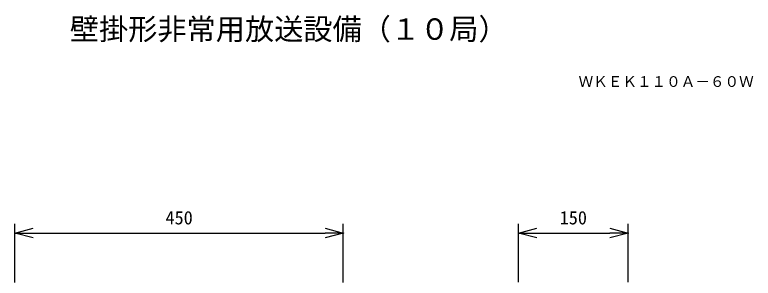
# Model space of a CAD drawing. Units: millimetres, scale not verified. Extents: x -62 to 63, y -117 to 117.
# Drawn here: x -43 to 58.2, y 80.8 to 116.8 of the extents above; entities that cross this region are included whole.
import ezdxf
from ezdxf.enums import TextEntityAlignment as Align

# ---------------------------------------------------------------- set-up
doc = ezdxf.new("R2010")
doc.units = ezdxf.units.MM
doc.header["$LTSCALE"] = 0.125
doc.header["$PDMODE"] = 32
doc.header["$PDSIZE"] = 0.0625
for name, color, linetype in [('0-0_0', 7, 'Continuous'), ('0-2_Defpoints', 7, 'Continuous'), ('0-3_MOJI1', 7, 'Continuous'), ('0-4_TOUROKU', 7, 'Continuous'), ('0-6_SUNPO', 7, 'Continuous')]:
    doc.layers.add(name, color=color, linetype=linetype)
doc.styles.add('ＭＳ ゴシック', font='')
doc.styles.get('ＭＳ ゴシック').set_extended_font_data('MS Gothic')

# ---------------------------------------------------------------- blocks, each defined once
blk = doc.blocks.new('_Open30')
at = {"layer": '0-0_0'}
blk.add_line((0, 0), (-1, 0), dxfattribs=at)
blk.add_lwpolyline([(-1, 0.26795), (0, 0), (-1, -0.26795)], dxfattribs=at)
blk = doc.blocks.new('D3')
at = {"layer": '0-2_Defpoints'}
for p in [(105.5134, 454.4511), (90.5134, 447.1), (105.5134, 447.0839)]:
    blk.add_point(p, dxfattribs=at)
at = {"layer": '0-6_SUNPO'}
for p, q in [((90.5134, 447.725), (90.5134, 455.7011)), ((105.5134, 447.7089), (105.5134, 455.7011)), ((93.0134, 454.4511), (103.0134, 454.4511))]:
    blk.add_line(p, q, dxfattribs=at)
at = {"layer": '0-6_SUNPO', "xscale": 2.5, "yscale": 2.5, "rotation": 180}
blk.add_blockref('_Open30', (90.5134, 454.4511), dxfattribs=at)
at = {"layer": '0-6_SUNPO', "xscale": 2.5, "yscale": 2.5}
blk.add_blockref('_Open30', (105.5134, 454.4511), dxfattribs=at)
at = {"layer": '0-6_SUNPO', "style": 'ＭＳ ゴシック'}
blk.add_text('150', height=1.833, dxfattribs=at).set_placement((96.1384, 455.0761), align=Align.BOTTOM_LEFT)
blk = doc.blocks.new('D2')
at = {"layer": '0-2_Defpoints'}
for p in [(66.4866, 454.4511), (21.4866, 447.05), (66.4866, 447.05)]:
    blk.add_point(p, dxfattribs=at)
at = {"layer": '0-6_SUNPO'}
for p, q in [((21.4866, 447.675), (21.4866, 455.7011)), ((66.4866, 447.675), (66.4866, 455.7011)), ((23.9866, 454.4511), (63.9866, 454.4511))]:
    blk.add_line(p, q, dxfattribs=at)
at = {"layer": '0-6_SUNPO', "xscale": 2.5, "yscale": 2.5, "rotation": 180}
blk.add_blockref('_Open30', (21.4866, 454.4511), dxfattribs=at)
at = {"layer": '0-6_SUNPO', "xscale": 2.5, "yscale": 2.5}
blk.add_blockref('_Open30', (66.4866, 454.4511), dxfattribs=at)
at = {"layer": '0-6_SUNPO', "style": 'ＭＳ ゴシック'}
blk.add_text('450', height=1.833, dxfattribs=at).set_placement((42.1116, 455.0761), align=Align.BOTTOM_LEFT)

msp = doc.modelspace()

# ---------------------------------------------------------------- block references
at = {"layer": '0-6_SUNPO'}
for name in ['D2', 'D3']:
    msp.add_blockref(name, (-64.4897, -367.5063), dxfattribs=at)

# ---------------------------------------------------------------- texts
at = {"layer": '0-3_MOJI1', "style": 'ＭＳ ゴシック'}
msp.add_text('壁掛形非常用放送設備（１０局）', height=2.933, dxfattribs=at).set_placement((-35.4897, 112.4937), align=Align.BOTTOM_LEFT)
at = {"layer": '0-4_TOUROKU', "style": 'ＭＳ ゴシック'}
msp.add_text('ＷＫＥＫ１１０Ａ－６０Ｗ', height=1.466, dxfattribs=at).set_placement((34.2436, 106.4937), align=Align.BOTTOM_LEFT)

doc.saveas('drawing.dxf')
